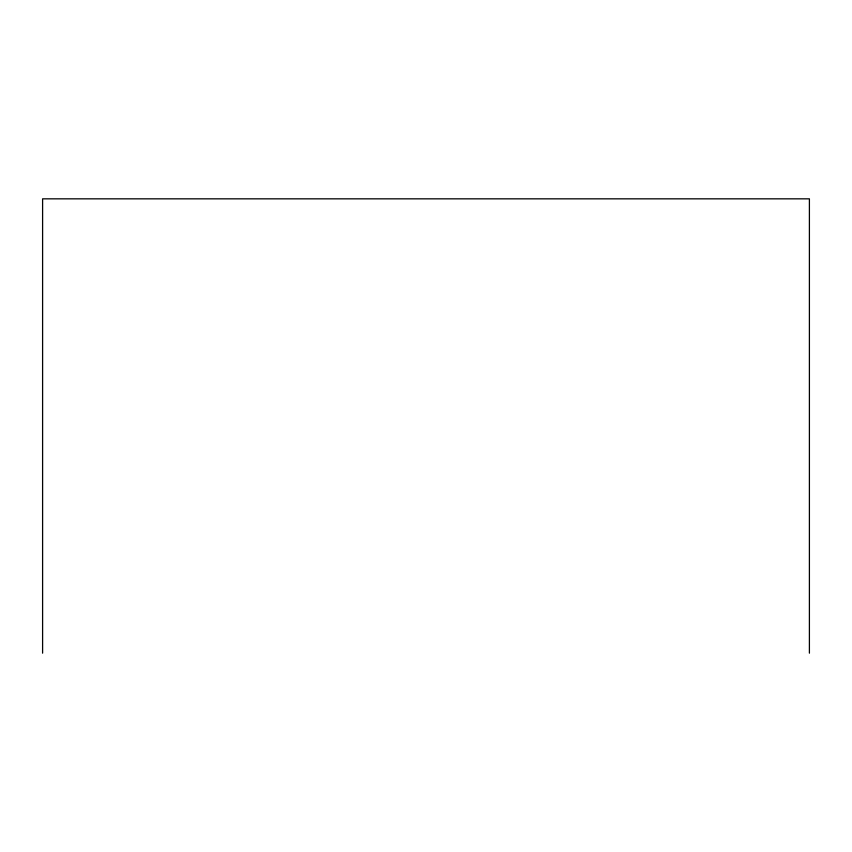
<?xml version="1.0" encoding="UTF-8"?>
<svg xmlns="http://www.w3.org/2000/svg" width="852" height="852" viewBox="0 0 852 852"><rect width="100%" height="100%" fill="white"/><g stroke="black" fill="none" stroke-linecap="round" stroke-linejoin="round"><path stroke-width="1.28" d="M809.4 653.164L809.4 198.835L42.6 198.835L42.6 653.164"/></g></svg>
